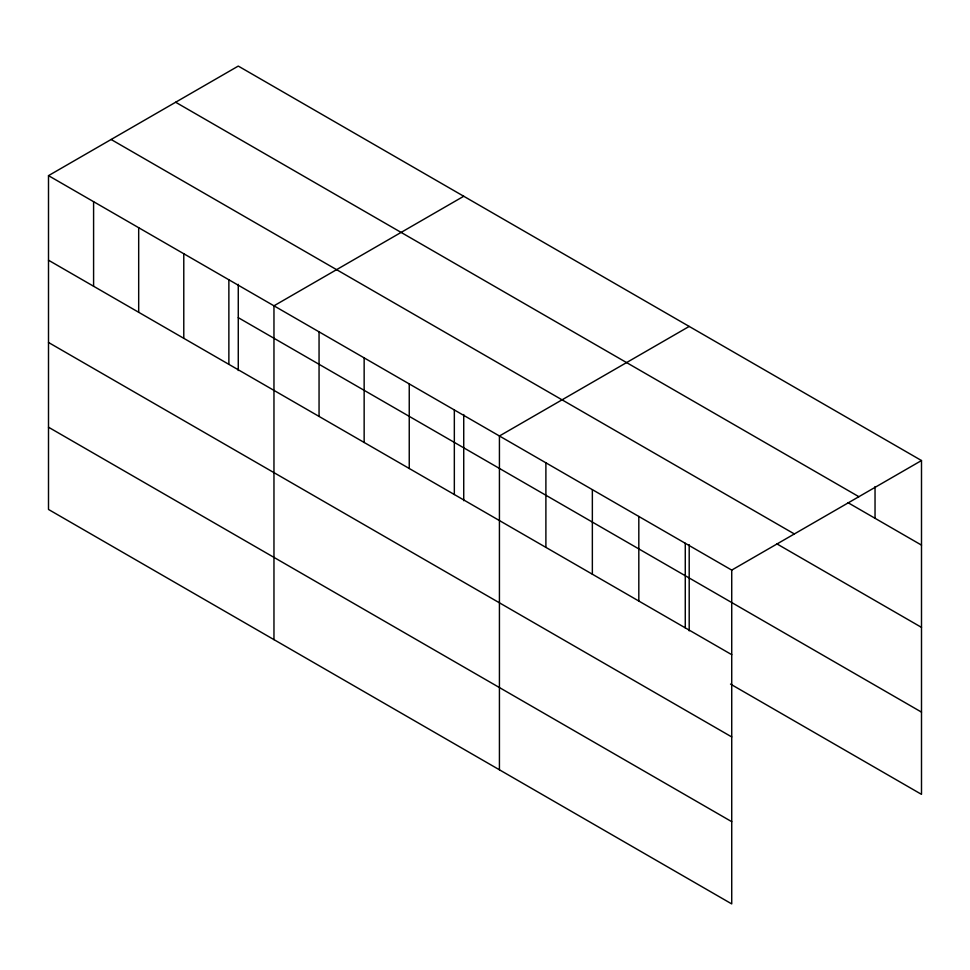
<?xml version="1.0" encoding="UTF-8"?>
<svg xmlns="http://www.w3.org/2000/svg" width="970" height="970" viewBox="0 0 970 970"><rect width="100%" height="100%" fill="white"/><g stroke="black" fill="none" stroke-linecap="round" stroke-linejoin="round"><path stroke-width="1.45" d="M48.5 175.643L731.732 570.105L731.732 903.919L48.5 509.456L48.5 175.643L238.268 66.081L921.5 460.544L921.5 794.357L730.495 684.08M463.733 196.255L273.964 305.817L273.964 639.63M689.197 326.429L499.429 435.991L499.429 769.804M731.732 570.105L921.5 460.544M175.643 102.238L858.874 496.701M847.938 502.642L921.5 545.116M111.126 139.486L794.357 533.949M776.958 543.915L921.5 627.372M238.268 317.651L921.5 712.113M48.5 260.215L731.732 654.677M48.5 342.471L731.732 736.933M48.5 427.212L731.732 821.675M875.037 486.576L875.037 518.295M689.197 544.703L689.197 630.864M685.269 543.285L685.269 627.857M638.818 516.452L638.818 601.036M592.355 489.632L592.355 574.204M545.892 462.811L545.892 547.383M463.733 414.529L463.733 500.69M454.336 409.958L454.336 494.53M409.243 383.914L409.243 468.498M364.15 357.882L364.15 442.465M319.057 331.849L319.057 416.421M238.268 284.356L238.268 370.528M228.871 279.784L228.871 364.356M183.779 253.752L183.779 338.324M138.686 227.708L138.686 312.291M93.593 201.675L93.593 286.259"/></g></svg>
